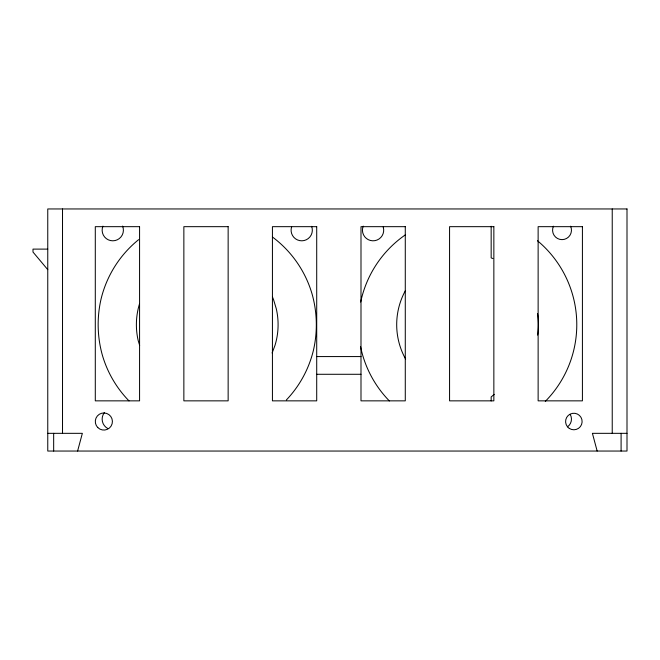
<?xml version="1.0" encoding="UTF-8"?>
<svg xmlns="http://www.w3.org/2000/svg" width="660" height="660" viewBox="0 0 660 660"><rect width="100%" height="100%" fill="white"/><g stroke="black" fill="none" stroke-linecap="round" stroke-linejoin="round"><path stroke-width="0.99" d="M77.608 451.044L82.351 433.331L47.759 433.331M272.11 353.017L275.022 345.296A70.851 70.851 0 0 0 276.26 308.641L273.578 299.764A70.851 70.851 0 0 0 272.432 296.901M494.249 394.35L491.164 396.949L491.164 400.966M47.759 249.109L33 249.109L33 252.062L47.759 269.651M316.709 356.573L360.995 356.573M316.709 374.286L360.995 374.286M627 433.331L592.408 433.331L597.152 451.044M492.896 258.489L491.164 257.953L491.164 226.256M139.656 345.427L138.22 340.675A70.851 70.851 0 0 1 139.458 304.021M621.093 433.331L621.093 451.044M612.232 208.956L612.232 433.331M62.518 208.956L62.518 433.331M53.666 433.331L53.666 451.044M383.204 226.966A10.626 10.626 0 0 1 372.628 240.801A10.626 10.626 0 0 1 363.248 226.132M570.199 414.406A9.446 9.446 0 0 1 567.435 426.871M570.578 226.19A9.446 9.446 0 0 1 562.023 239.629A9.446 9.446 0 0 1 553.459 226.19M311.619 226.339A10.626 10.626 0 0 1 301.933 240.809A10.626 10.626 0 0 1 291.654 226.76M122.579 226.083A10.626 10.626 0 0 1 112.802 240.809A10.626 10.626 0 0 1 102.935 226.149M107.885 428.571A10.626 10.626 0 0 1 104.321 412.682M286.358 399.976A109.23 109.23 0 0 0 313.417 350.328C317.724 331.724 317.237 312.18 312.023 293.807A109.23 109.23 0 0 0 272.415 236.989M129.013 400.9A109.23 109.23 0 0 1 102.457 355.509C97.243 337.136 96.764 317.592 101.071 298.98A109.23 109.23 0 0 1 138.641 239.654M537.52 313.525A70.851 70.851 0 0 1 537.628 335.082M405.603 359.048A70.851 70.851 0 0 1 405.257 290.887M537.479 240.743A109.23 109.23 0 0 1 545.292 401.387M389.375 400.95A109.23 109.23 0 0 1 360.55 346.665M360.682 302.041A109.23 109.23 0 0 1 405.43 234.803M627 208.956L47.759 208.956L47.767 451.044L627 451.044L627 208.956M139.573 226.669L95.296 226.669L95.296 400.851L139.573 400.851L139.573 226.669M228.145 226.669L183.859 226.669L183.859 400.851L228.145 400.851L228.145 226.669M316.709 226.669L272.432 226.669L272.432 400.851L316.709 400.851L316.709 226.669M405.281 226.669L360.995 226.669L360.995 400.851L405.281 400.851L405.281 226.669M493.853 226.669L449.567 226.669L449.567 400.851L493.853 400.851L493.853 226.669M582.417 226.669L538.131 226.669L538.131 400.851L582.417 400.851L582.417 226.669M97.804 427.573A8.563 8.563 0 0 0 112.126 423.736A8.563 8.563 0 0 0 101.64 413.251A8.563 8.563 0 0 0 97.804 427.573M569.275 428.398A8.266 8.266 0 0 0 582.104 422.045A8.266 8.266 0 0 0 570.19 414.109A8.266 8.266 0 0 0 569.275 428.398"/></g></svg>
